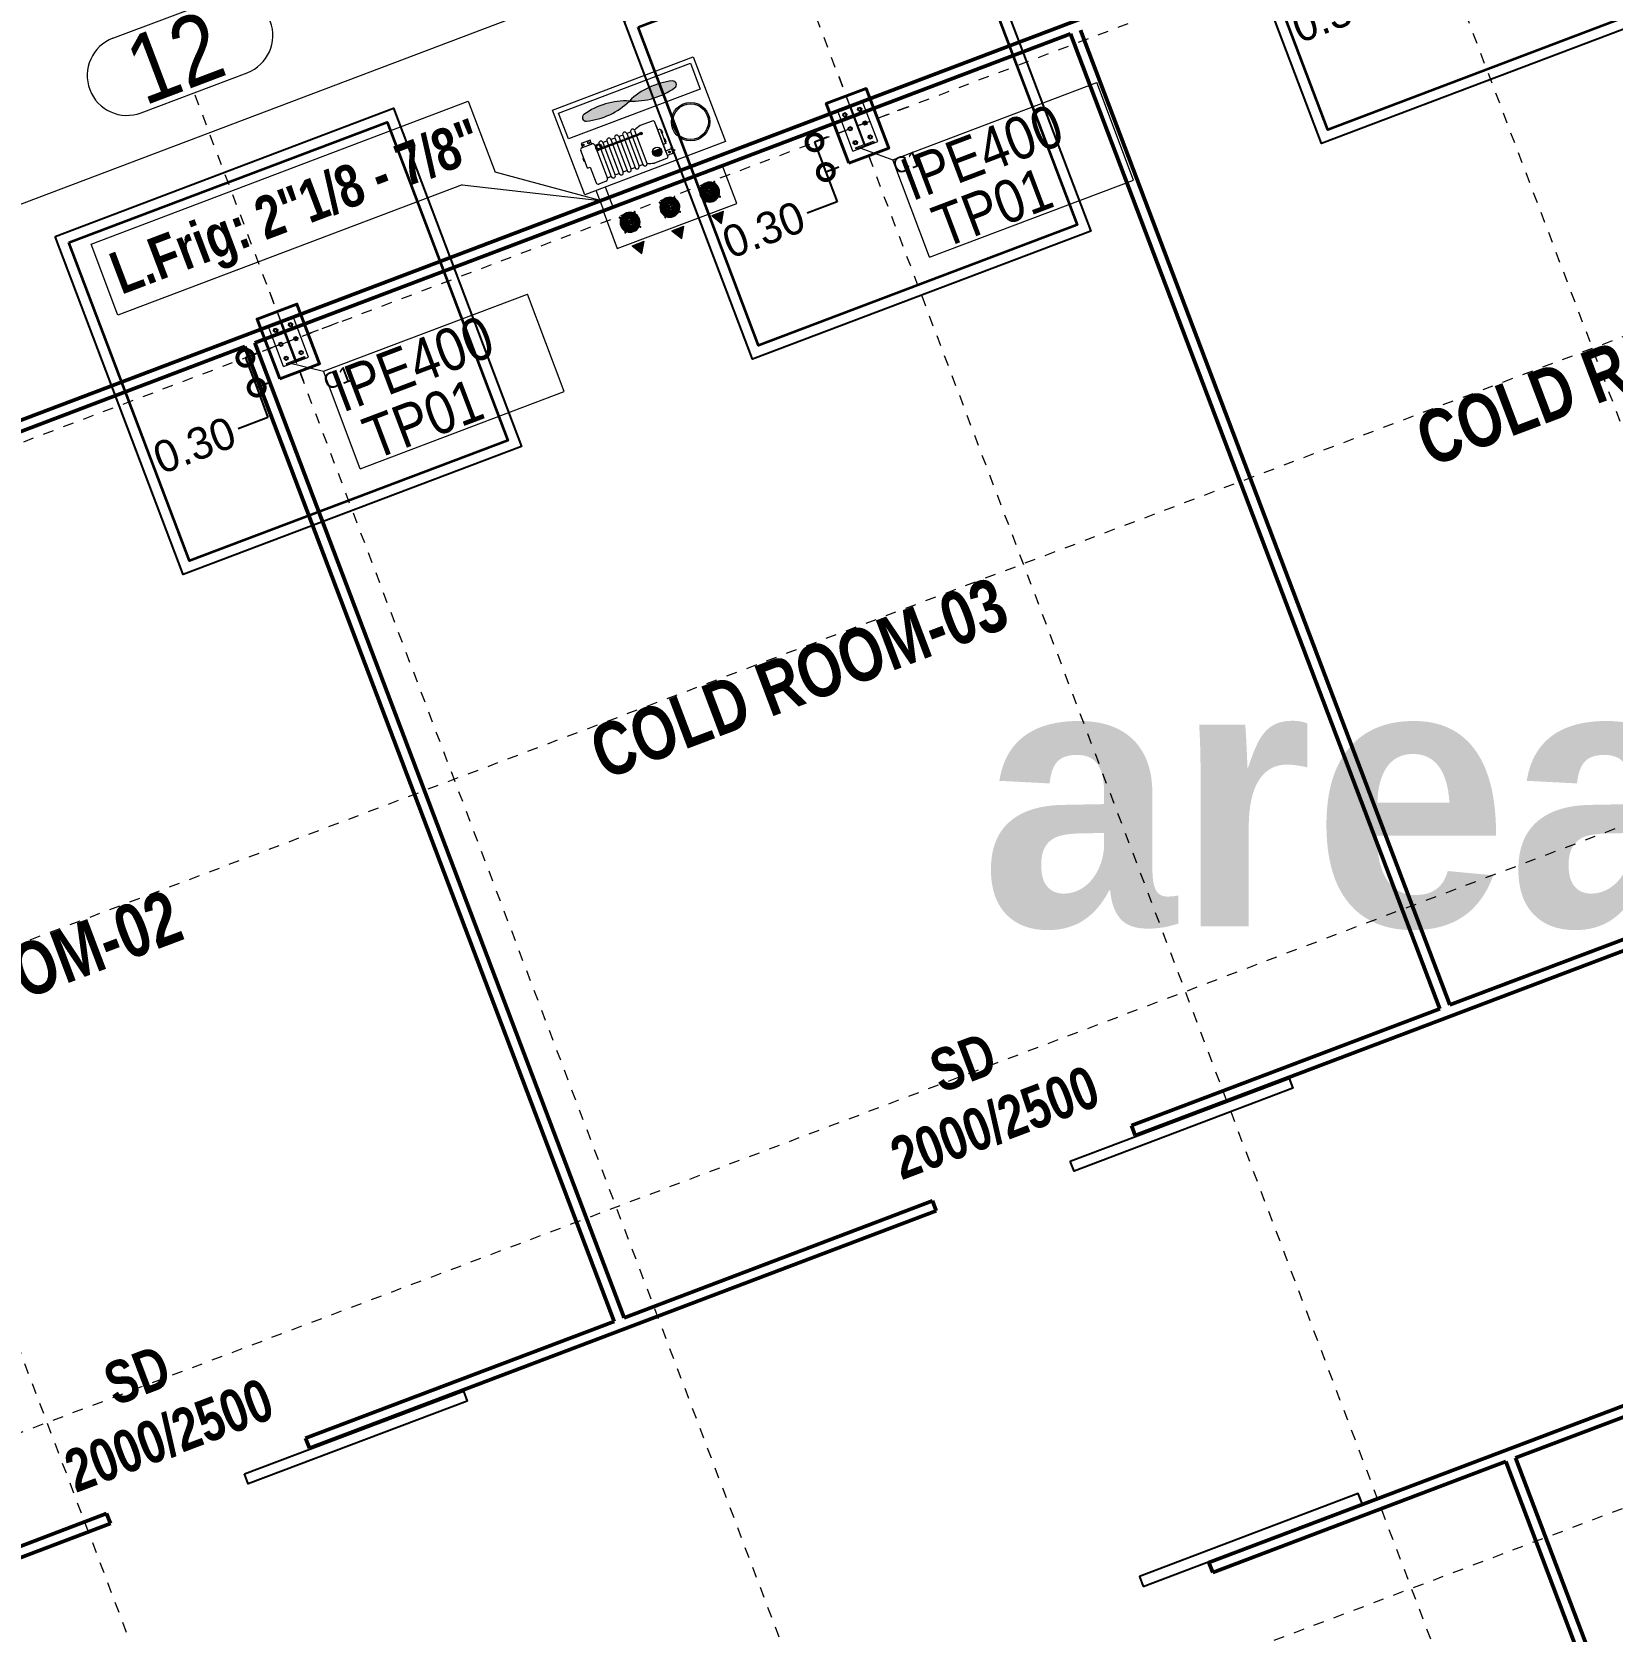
# Model space of a CAD drawing. Header units: metres. Extents: x 2164 to 2480, y 2851 to 3062.
# Drawn here: x 2228.89 to 2243.74, y 2991.97 to 3007 of the extents above; entities that cross this region are included whole.
import ezdxf

# ---------------------------------------------------------------- set-up
doc = ezdxf.new("R2010")
doc.units = ezdxf.units.M
doc.header["$MEASUREMENT"] = 0
for name, pattern in [('JIS_02_0.7', [1.35, 0.75, -0.6]), ('XKITLINE00', [0]), ('XKITLINE03', [6, 3, -1, 1, -1])]:
    doc.linetypes.add(name, pattern=pattern)
doc.layers.get('0').update_dxf_attribs({"linetype": 'CONTINUOUS'})
doc.layers.get('Defpoints').update_dxf_attribs({"linetype": 'CONTINUOUS'})
for name, color, linetype, lineweight in [('Column', 7, 'CONTINUOUS', 40), ('Contour', 7, 'CONTINUOUS', 9), ('foundation', 7, 'CONTINUOUS', 35), ('Froid', 6, 'CONTINUOUS', 9), ('P.A.C', 112, 'CONTINUOUS', 13), ('Part', 2, 'CONTINUOUS', 0), ('PartMark', 3, 'CONTINUOUS', 0), ('S-GRID', 1, 'CONTINUOUS', 0)]:
    doc.layers.add(name, color=color, linetype=linetype, lineweight=lineweight)
for name, color, linetype in [('dim_axis', 251, 'CONTINUOUS'), ('plain foundation', 8, 'CONTINUOUS'), ('Porte', 8, 'CONTINUOUS'), ('text', 7, 'CONTINUOUS'), ('Text01', 42, 'CONTINUOUS')]:
    doc.layers.add(name, color=color, linetype=linetype)
doc.styles.add('Andalus1', font='andlso.ttf', dxfattribs={"height": 3})
doc.styles.add('Arial', font='arial.ttf', dxfattribs={"height": 0.05})
doc.styles.add('Arial2', font='arial.ttf', dxfattribs={"height": 300})
doc.styles.get("Standard").update_dxf_attribs({"font": 'bold.shx', "bigfont": 'whgtxt.shx'})
doc.dimstyles.new('Annotative1', dxfattribs={"dimscale": 0, "dimtxt": 3, "dimasz": 3, "dimexe": 0, "dimexo": 1, "dimtad": 0, "dimtih": 1, "dimtoh": 1, "dimlfac": 0.001, "dimzin": 1, "dimdsep": 46, "dimtxsty": 'Andalus1', "dimblk": 'DOTSMALL', "dimcen": 2.5, "dimclrd": 256, "dimclre": 256, "dimclrt": 256, "dimadec": 4, "dimazin": 0, "dimtfac": 1, "dimtmove": 0, "dimatfit": 3, "dimldrblk": 'DOTSMALL', "dimfxl": 1, "dimlwd": -1, "dimlwe": -1, "dimarcsym": 0})
doc.dimstyles.get("Standard").update_dxf_attribs({"dimtxt": 0.18, "dimasz": 0.18, "dimexe": 0.18, "dimexo": 0.0625, "dimgap": 0.09, "dimtad": 0, "dimtih": 1, "dimtoh": 1, "dimdec": 4, "dimzin": 0, "dimdsep": 46, "dimtxsty": 'Standard', "dimblk": 'DOT', "dimcen": 0.09, "dimadec": 0, "dimazin": 0, "dimtfac": 1, "dimtdec": 4, "dimtofl": 0, "dimtmove": 0, "dimatfit": 3, "dimldrblk": 'DOT', "dimfxl": 1, "dimtolj": 1, "dimtzin": 0, "dimarcsym": 0})

# ---------------------------------------------------------------- blocks, each defined once
blk = doc.blocks.new('_DotSmall')
at = {"color": 0, "linetype": 'ByBlock', "const_width": 0.5}
blk.add_lwpolyline([(-0.0625, 0, 1), (0.0625, 0, 1)], format="xyb", close=True, dxfattribs=at)
blk = doc.blocks.new('*D27')
at = {"layer": 'Defpoints', "color": 0, "transparency": 16777216}
for p in [(456002, 63096), (455770, 62796), (456002, 62796)]:
    blk.add_point(p, dxfattribs=at)
at = {"layer": 'dim_axis', "transparency": 16777216}
for p, q in [((455902, 63096), (455770, 63096)), ((455770, 63096), (455770, 62796)), ((455902, 62796), (455770, 62796)), ((455770, 62796), (455770, 62496)), ((455770, 62496), (455470, 62496))]:
    blk.add_line(p, q, dxfattribs=at)
at = {"layer": 'dim_axis', "transparency": 16777216, "xscale": 300, "yscale": 300, "zscale": 300}
for p, rotation in [((455770, 63096), 90), ((455770, 62796), 270)]:
    blk.add_blockref('_DotSmall', p, dxfattribs=dict(at, rotation=rotation))
at = {"layer": 'dim_axis', "transparency": 16777216, "insert": (455032, 62496), "char_height": 300, "attachment_point": 5, "style": 'Andalus1'}
blk.add_mtext('0.30', dxfattribs=at)
blk = doc.blocks.new('*D29')
at = {"layer": 'Defpoints', "color": 0, "transparency": 16777216}
for p in [(450282, 63096), (450050, 62796), (450282, 62796)]:
    blk.add_point(p, dxfattribs=at)
at = {"layer": 'dim_axis', "transparency": 16777216}
for p, q in [((450182, 63096), (450050, 63096)), ((450050, 63096), (450050, 62796)), ((450182, 62796), (450050, 62796)), ((450050, 62796), (450050, 62496)), ((450050, 62496), (449750, 62496))]:
    blk.add_line(p, q, dxfattribs=at)
at = {"layer": 'dim_axis', "transparency": 16777216, "xscale": 300, "yscale": 300, "zscale": 300}
for p, rotation in [((450050, 63096), 90), ((450050, 62796), 270)]:
    blk.add_blockref('_DotSmall', p, dxfattribs=dict(at, rotation=rotation))
at = {"layer": 'dim_axis', "transparency": 16777216, "insert": (449312, 62496), "char_height": 300, "attachment_point": 5, "style": 'Andalus1'}
blk.add_mtext('0.30', dxfattribs=at)
blk = doc.blocks.new('*D31')
at = {"layer": 'Defpoints', "color": 0, "transparency": 16777216}
for p in [(444562, 63096), (444330, 62796), (444562, 62796)]:
    blk.add_point(p, dxfattribs=at)
at = {"layer": 'dim_axis', "transparency": 16777216}
for p, q in [((444462, 63096), (444330, 63096)), ((444330, 63096), (444330, 62796)), ((444462, 62796), (444330, 62796)), ((444330, 62796), (444330, 62496)), ((444330, 62496), (444030, 62496))]:
    blk.add_line(p, q, dxfattribs=at)
at = {"layer": 'dim_axis', "transparency": 16777216, "xscale": 300, "yscale": 300, "zscale": 300}
for p, rotation in [((444330, 63096), 90), ((444330, 62796), 270)]:
    blk.add_blockref('_DotSmall', p, dxfattribs=dict(at, rotation=rotation))
at = {"layer": 'dim_axis', "transparency": 16777216, "insert": (443592, 62496), "char_height": 300, "attachment_point": 5, "style": 'Andalus1'}
blk.add_mtext('0.30', dxfattribs=at)
blk = doc.blocks.new('_Dot')
at = {"color": 0, "linetype": 'ByBlock', "lineweight": -2}
blk.add_line((-0.5, 0), (-1, 0), dxfattribs=at)
at = {"color": 0, "linetype": 'ByBlock', "const_width": 0.5}
blk.add_lwpolyline([(-0.25, 0, 1), (0.25, 0, 1)], format="xyb", close=True, dxfattribs=at)
blk = doc.blocks.new('*D66')
at = {"color": 0, "lineweight": -2, "transparency": 16777216}
for start, end in [(84.4335, 99.4876), (32.1501, 45.6276)]:
    blk.add_arc((2219.808, 2971.61), 0.912, start, end, dxfattribs=at)
at = {"layer": 'Defpoints', "color": 0, "transparency": 16777216}
for p in [(2302.325, 3002.986, 10.08), (2219.346, 2972.825, 10.08), (2220.384, 2972.317), (2219.808, 2971.61, 10.08), (2214.573, 2969.62, 10.08)]:
    blk.add_point(p, dxfattribs=at)
at = {"color": 0, "lineweight": -2, "transparency": 16777216, "xscale": 0.18, "yscale": 0.18, "zscale": 0.18}
for p, rotation in [((2219.484, 2972.462), 195.1531752599875), ((2220.66, 2971.934), 296.4844251423242)]:
    blk.add_blockref('_Dot', p, dxfattribs=dict(at, rotation=rotation))
at = {"color": 0, "transparency": 16777216, "insert": (2220.181, 2972.442), "char_height": 0.18, "attachment_point": 5}
blk.add_mtext('\\A1;90°', dxfattribs=at)
blk = doc.blocks.new('*D67')
at = {"color": 0, "lineweight": -2, "transparency": 16777216}
for start, end in [(94.0673, 115.6069), (31.4342, 50.7065)]:
    blk.add_arc((2214.573, 2969.62), 0.973, start, end, dxfattribs=at)
at = {"layer": 'Defpoints', "color": 0, "transparency": 16777216}
for p in [(2302.325, 3002.986, 10.08), (2212.303, 2972.719, 10.08), (2215.118, 2970.426), (2214.573, 2969.62, 10.08), (2214.573, 2969.62, 10.08)]:
    blk.add_point(p, dxfattribs=at)
at = {"color": 0, "lineweight": -2, "transparency": 16777216, "xscale": 0.18, "yscale": 0.18, "zscale": 0.18}
for p, rotation in [((2213.998, 2970.405), 210.9145599013818), ((2215.483, 2969.965), 296.1265029166673)]:
    blk.add_blockref('_Dot', p, dxfattribs=dict(at, rotation=rotation))
at = {"color": 0, "transparency": 16777216, "insert": (2214.849, 2970.553), "char_height": 0.18, "attachment_point": 5}
blk.add_mtext('\\A1;105°', dxfattribs=at)
blk = doc.blocks.new('bng')
at = {"layer": 'Column', "lineweight": 40}
for points in [[(444562.17101, 62796.04029), (444962.17101, 62796.04029), (444962.17101, 63396.04029), (444562.17101, 63396.04029)], [(450282.17101, 62796.04029), (450682.17101, 62796.04029), (450682.17101, 63396.04029), (450282.17101, 63396.04029)]]:
    blk.add_lwpolyline(points, close=True, dxfattribs=at)
at = {"layer": 'foundation'}
for points in [[(443162.17101, 64696.04029), (446362.17101, 64696.04029), (446362.17101, 61496.04029), (443162.17101, 61496.04029)], [(448882.17101, 64696.04029), (452082.17101, 64696.04029), (452082.17101, 61496.04029), (448882.17101, 61496.04029)], [(454602.17101, 64696.04029), (457802.17101, 64696.04029), (457802.17101, 61496.04029), (454602.17101, 61496.04029)]]:
    blk.add_lwpolyline(points, close=True, dxfattribs=at)
at = {"layer": 'Part', "linetype": 'XKITLINE03', "lineweight": 0}
for p, q in [((444762.17101, 63596.04029), (444762.17101, 62596.04029)), ((450482.17101, 63596.04029), (450482.17101, 62596.04029)), ((445262.17101, 63096.04029), (444262.17101, 63096.04029)), ((450982.17101, 63096.04029), (449982.17101, 63096.04029)), ((444687.17101, 62956.04029), (444687.17101, 62956.04029)), ((450407.17101, 62956.04029), (450407.17101, 62956.04029))]:
    blk.add_line(p, q, dxfattribs=at)
at = {"layer": 'Part', "linetype": 'XKITLINE00', "lineweight": 0}
for p, q in [((444637.17101, 62891.04029), (444637.17101, 63301.04029)), ((444637.17101, 63301.04029), (444887.17101, 63301.04029)), ((444672.17101, 63282.54029), (444672.17101, 63296.04029)), ((444672.17101, 63296.04029), (444852.17101, 63296.04029)), ((444672.91487, 63282.54029), (444686.41487, 63296.04029)), ((444852.17101, 63296.04029), (444852.17101, 63282.54029)), ((444887.17101, 62891.04029), (444887.17101, 63301.04029)), ((450357.17101, 62891.04029), (450357.17101, 63301.04029)), ((450357.17101, 63301.04029), (450607.17101, 63301.04029)), ((450392.17101, 63282.54029), (450392.17101, 63296.04029)), ((450392.17101, 63296.04029), (450572.17101, 63296.04029)), ((450392.91487, 63282.54029), (450406.41487, 63296.04029)), ((450572.17101, 63296.04029), (450572.17101, 63282.54029)), ((450607.17101, 62891.04029), (450607.17101, 63301.04029)), ((444666.3864, 63236.04029), (444676.77871, 63254.04029)), ((444676.77871, 63218.04029), (444666.3864, 63236.04029)), ((444672.17101, 63282.54029), (444757.87101, 63282.54029)), ((444676.77871, 63254.04029), (444697.56332, 63254.04029)), ((444697.56332, 63218.04029), (444676.77871, 63218.04029)), ((444697.56332, 63254.04029), (444707.95562, 63236.04029)), ((444707.95562, 63236.04029), (444697.56332, 63218.04029)), ((444757.87101, 62909.54029), (444757.87101, 63282.54029)), ((444852.17101, 63282.54029), (444766.47101, 63282.54029)), ((444766.47101, 63282.54029), (444766.47101, 62909.54029)), ((444816.3864, 63236.04029), (444826.77871, 63254.04029)), ((444826.77871, 63218.04029), (444816.3864, 63236.04029)), ((444826.77871, 63254.04029), (444847.56332, 63254.04029)), ((444847.56332, 63218.04029), (444826.77871, 63218.04029)), ((444847.56332, 63254.04029), (444857.95562, 63236.04029)), ((444857.95562, 63236.04029), (444847.56332, 63218.04029)), ((450386.3864, 63236.04029), (450396.77871, 63254.04029)), ((450396.77871, 63218.04029), (450386.3864, 63236.04029)), ((450392.17101, 63282.54029), (450477.87101, 63282.54029)), ((450396.77871, 63254.04029), (450417.56332, 63254.04029)), ((450417.56332, 63218.04029), (450396.77871, 63218.04029)), ((450417.56332, 63254.04029), (450427.95562, 63236.04029)), ((450427.95562, 63236.04029), (450417.56332, 63218.04029)), ((450477.87101, 62909.54029), (450477.87101, 63282.54029)), ((450572.17101, 63282.54029), (450486.47101, 63282.54029)), ((450486.47101, 63282.54029), (450486.47101, 62909.54029)), ((450536.3864, 63236.04029), (450546.77871, 63254.04029)), ((450546.77871, 63218.04029), (450536.3864, 63236.04029)), ((450546.77871, 63254.04029), (450567.56332, 63254.04029)), ((450567.56332, 63218.04029), (450546.77871, 63218.04029)), ((450567.56332, 63254.04029), (450577.95562, 63236.04029)), ((450577.95562, 63236.04029), (450567.56332, 63218.04029)), ((444666.3864, 63096.04029), (444676.77871, 63114.04029)), ((444676.77871, 63078.04029), (444666.3864, 63096.04029)), ((444676.77871, 63114.04029), (444697.56332, 63114.04029)), ((444697.56332, 63078.04029), (444676.77871, 63078.04029)), ((444697.56332, 63114.04029), (444707.95562, 63096.04029)), ((444707.95562, 63096.04029), (444697.56332, 63078.04029)), ((444757.87101, 63084.61835), (444766.47101, 63093.21835)), ((444816.3864, 63096.04029), (444826.77871, 63114.04029)), ((444826.77871, 63078.04029), (444816.3864, 63096.04029)), ((444826.77871, 63114.04029), (444847.56332, 63114.04029)), ((444847.56332, 63078.04029), (444826.77871, 63078.04029)), ((444847.56332, 63114.04029), (444857.95562, 63096.04029)), ((444857.95562, 63096.04029), (444847.56332, 63078.04029)), ((450386.3864, 63096.04029), (450396.77871, 63114.04029)), ((450396.77871, 63078.04029), (450386.3864, 63096.04029)), ((450396.77871, 63114.04029), (450417.56332, 63114.04029)), ((450417.56332, 63078.04029), (450396.77871, 63078.04029)), ((450417.56332, 63114.04029), (450427.95562, 63096.04029)), ((450427.95562, 63096.04029), (450417.56332, 63078.04029)), ((450477.87101, 63084.61835), (450486.47101, 63093.21835)), ((450536.3864, 63096.04029), (450546.77871, 63114.04029)), ((450546.77871, 63078.04029), (450536.3864, 63096.04029)), ((450546.77871, 63114.04029), (450567.56332, 63114.04029)), ((450567.56332, 63078.04029), (450546.77871, 63078.04029)), ((450567.56332, 63114.04029), (450577.95562, 63096.04029)), ((450577.95562, 63096.04029), (450567.56332, 63078.04029)), ((444637.17101, 62891.04029), (444887.17101, 62891.04029)), ((444666.3864, 62956.04029), (444676.77871, 62974.04029)), ((444676.77871, 62938.04029), (444666.3864, 62956.04029)), ((444672.17101, 62896.04029), (444672.17101, 62909.54029)), ((444672.17101, 62909.54029), (444757.87101, 62909.54029)), ((444852.17101, 62896.04029), (444672.17101, 62896.04029)), ((444676.77871, 62974.04029), (444697.56332, 62974.04029)), ((444697.56332, 62938.04029), (444676.77871, 62938.04029)), ((444697.56332, 62974.04029), (444707.95562, 62956.04029)), ((444707.95562, 62956.04029), (444697.56332, 62938.04029)), ((444766.47101, 62909.54029), (444852.17101, 62909.54029)), ((444816.3864, 62956.04029), (444826.77871, 62974.04029)), ((444826.77871, 62938.04029), (444816.3864, 62956.04029)), ((444826.77871, 62974.04029), (444847.56332, 62974.04029)), ((444847.56332, 62938.04029), (444826.77871, 62938.04029)), ((444847.56332, 62974.04029), (444857.95562, 62956.04029)), ((444857.95562, 62956.04029), (444847.56332, 62938.04029)), ((444852.17101, 62909.54029), (444852.17101, 62896.04029)), ((450357.17101, 62891.04029), (450607.17101, 62891.04029)), ((450386.3864, 62956.04029), (450396.77871, 62974.04029)), ((450396.77871, 62938.04029), (450386.3864, 62956.04029)), ((450392.17101, 62896.04029), (450392.17101, 62909.54029)), ((450392.17101, 62909.54029), (450477.87101, 62909.54029)), ((450572.17101, 62896.04029), (450392.17101, 62896.04029)), ((450396.77871, 62974.04029), (450417.56332, 62974.04029)), ((450417.56332, 62938.04029), (450396.77871, 62938.04029)), ((450417.56332, 62974.04029), (450427.95562, 62956.04029)), ((450427.95562, 62956.04029), (450417.56332, 62938.04029)), ((450486.47101, 62909.54029), (450572.17101, 62909.54029)), ((450536.3864, 62956.04029), (450546.77871, 62974.04029)), ((450546.77871, 62938.04029), (450536.3864, 62956.04029)), ((450546.77871, 62974.04029), (450567.56332, 62974.04029)), ((450567.56332, 62938.04029), (450546.77871, 62938.04029)), ((450567.56332, 62974.04029), (450577.95562, 62956.04029)), ((450577.95562, 62956.04029), (450567.56332, 62938.04029)), ((450572.17101, 62909.54029), (450572.17101, 62896.04029)), ((450572.17101, 62896.04029), (450572.17101, 62896.04029)), ((450572.17101, 62896.04029), (450572.17101, 62896.04029))]:
    blk.add_line(p, q, dxfattribs=at)
for centre, start, end in [((444687.17101, 63236.04029), 0, 180), ((444687.17101, 63236.04029), 180, 0), ((444837.17101, 63236.04029), 0, 180), ((444837.17101, 63236.04029), 180, 0), ((450407.17101, 63236.04029), 0, 180), ((450407.17101, 63236.04029), 180, 0), ((450557.17101, 63236.04029), 0, 180), ((450557.17101, 63236.04029), 180, 0), ((444687.17101, 63096.04029), 0, 180), ((444687.17101, 63096.04029), 180, 0), ((444837.17101, 63096.04029), 0, 180), ((444837.17101, 63096.04029), 180, 0), ((450407.17101, 63096.04029), 0, 180), ((450407.17101, 63096.04029), 180, 0), ((450557.17101, 63096.04029), 0, 180), ((450557.17101, 63096.04029), 180, 0), ((444687.17101, 62956.04029), 0, 180), ((444687.17101, 62956.04029), 180, 0), ((444837.17101, 62956.04029), 0, 180), ((444837.17101, 62956.04029), 180, 0), ((450407.17101, 62956.04029), 0, 180), ((450407.17101, 62956.04029), 180, 0), ((450557.17101, 62956.04029), 0, 180), ((450557.17101, 62956.04029), 180, 0)]:
    blk.add_arc(centre, 12, start, end, dxfattribs=at)
at = {"layer": 'PartMark', "linetype": 'XKITLINE00', "lineweight": 0}
for p, q in [((444708.46501, 62896.53029), (444970.84838, 62717.61419)), ((450428.46501, 62896.53029), (450678.8482, 62681.55211)), ((444970.84838, 62717.61419), (447020.84838, 62717.61419)), ((444970.84838, 61737.61419), (444970.84838, 62717.61419)), ((447020.84838, 61737.61419), (447020.84838, 62717.61419)), ((450678.8482, 62681.55211), (452728.8482, 62681.55211)), ((450678.8482, 61701.55211), (450678.8482, 62681.55211)), ((452728.8482, 61701.55211), (452728.8482, 62681.55211)), ((444970.84838, 61737.61419), (447020.84838, 61737.61419)), ((450678.8482, 61701.55211), (452728.8482, 61701.55211))]:
    blk.add_line(p, q, dxfattribs=at)
at = {"layer": 'plain foundation'}
for points in [[(443062.17101, 64796.04029), (446462.17101, 64796.04029), (446462.17101, 61396.04029), (443062.17101, 61396.04029)], [(448782.17101, 64796.04029), (452182.17101, 64796.04029), (452182.17101, 61396.04029), (448782.17101, 61396.04029)], [(454502.17101, 64796.04029), (457902.17101, 64796.04029), (457902.17101, 61396.04029), (454502.17101, 61396.04029)]]:
    blk.add_lwpolyline(points, close=True, dxfattribs=at)
at = {"layer": 'S-GRID', "linetype": 'XKITLINE00', "lineweight": 0}
for p, q in [((444230.06652, 66346.04029), (445294.2755, 66346.04029)), ((444230.06652, 65596.04029), (445294.2755, 65596.04029))]:
    blk.add_line(p, q, dxfattribs=at)
at = {"layer": 'S-GRID', "linetype": 'XKITLINE03', "lineweight": 0}
for p, q in [((439042.17101, 41084.88534), (439042.17101, 65596.04029)), ((444762.17101, 41070.17934), (444762.17101, 65596.04029)), ((450482.17101, 41084.88534), (450482.17101, 65596.04029)), ((456202.17101, 41158.41537), (456202.17101, 65596.04029)), ((425102.17101, 63096.04029), (510182.17101, 63096.04029)), ((425102.17101, 58696.04029), (510182.17101, 58696.04029)), ((425102.17101, 54396.04029), (510182.17101, 54396.04029)), ((425102.17101, 48396.04029), (510182.17101, 48396.04029))]:
    blk.add_line(p, q, dxfattribs=at)
at = {"layer": 'S-GRID', "linetype": 'XKITLINE00', "lineweight": 0}
for centre, start, end in [((444230.06652, 65971.04029), 90, 270), ((445294.2755, 65971.04029), 270, 90)]:
    blk.add_arc(centre, 375, start, end, dxfattribs=at)
at = {"layer": 'PartMark', "style": 'Arial', "width": 0.85}
for s, p in [('IPE400', (445000.84838, 62287.61419)), ('IPE400', (450708.8482, 62251.55211)), ('TP01', (445120.84838, 61767.61419)), ('TP01', (450828.8482, 61731.55211))]:
    blk.add_text(s, height=400, dxfattribs=at).set_placement(p)
at = {"layer": 'S-GRID', "style": 'Arial', "width": 0.85}
blk.add_text('12', height=650, dxfattribs=at).set_placement((444280.06652, 65646.04029))
at = {"layer": 'text', "char_height": 150, "attachment_point": 1, "style": 'Arial2'}
for insert in [(444941.67073, 62687.30673), (450661.67073, 62687.30673)]:
    blk.add_mtext_dynamic_manual_height_columns('C1', width=1191.032635, gutter_width=1500, heights=[0], dxfattribs=dict(at, insert=insert))
at = {"layer": 'dim_axis'}
for base, p1, p2, picture, middle in [((444329.51468, 62796.04029), (444562.17101, 63096.04029), (444562.17101, 62796.04029), '*D31', (443591.96335, 62496.04029)), ((450049.51468, 62796.04029), (450282.17101, 63096.04029), (450282.17101, 62796.04029), '*D29', (449311.96335, 62496.04029)), ((455769.51468, 62796.04029), (456002.17101, 63096.04029), (456002.17101, 62796.04029), '*D27', (455031.96335, 62496.04029))]:
    dim = blk.add_linear_dim(base=base, p1=p1, p2=p2, angle=90, dimstyle='Annotative1', override={"dimscale": 0, "dimtix": 0, "dimtofl": 1, "dimtmove": 0, "dimatfit": 3}, dxfattribs=at)
    dim.commit()
    dim.dimension.update_dxf_attribs({"geometry": picture, "text_midpoint": middle})

msp = doc.modelspace()

# ---------------------------------------------------------------- hatches: boundary and pattern name
at = {"layer": 'Froid'}
h = msp.add_hatch(color=256, dxfattribs=at)
h.dxf.hatch_style = 1
h.set_gradient(color1=(255, 0, 255), color2=(173, 173, 173), tint=1, name='SPHERICAL')
h.paths.add_polyline_path([(2234.93244, 3006.4752, 0.76773981), (2234.90852, 3006.53836, 0.17019719), (2234.5051, 3006.34946, 0.17019719)])
h.paths.add_polyline_path([(2234.5051, 3006.34946, 0.17019719), (2234.07777, 3006.22372, 0.76773981), (2234.10169, 3006.16056, 0.17019719)])
h = msp.add_hatch(color=256, dxfattribs=at)
h.dxf.hatch_style = 1
h.paths.add_polyline_path([(2234.60531, 3006.04063, 1), (2234.62158, 3006.04679, 1)])
h = msp.add_hatch(color=256, dxfattribs=at)
h.dxf.hatch_style = 1
h.paths.add_polyline_path([(2234.19196, 3005.93223), (2234.19082, 3005.93524), (2234.18127, 3005.93162), (2234.1889, 3005.91146, -0.19078074)])
h.paths.add_polyline_path([(2234.19155, 3005.90448), (2234.19327, 3005.89991, 0.41421356), (2234.21894, 3005.88835), (2234.22675, 3005.89132, -0.3762466)])
h.paths.add_polyline_path([(2234.2368, 3005.8978, -0.10601569), (2234.22675, 3005.89132), (2234.23769, 3005.89546)])
h.paths.add_polyline_path([(2234.19921, 3005.91309), (2234.19872, 3005.91438, 0.0410336), (2234.19955, 3005.9115, 0.42735925), (2234.22389, 3005.90118, -0.39898096)])
h = msp.add_hatch(color=256, dxfattribs=at)
h.dxf.hatch_style = 1
h.paths.add_polyline_path([(2234.21863, 3005.94577), (2234.19539, 3005.93697, 0.05140586), (2234.19196, 3005.93223), (2234.19872, 3005.91438, -0.57923945), (2234.2226, 3005.93528)])
h = msp.add_hatch(color=256, dxfattribs=at)
h.dxf.hatch_style = 1
h.paths.add_polyline_path([(2234.79784, 3005.90235), (2234.72282, 3005.87394, 0.10392141), (2234.72561, 3005.85614, 1), (2234.80755, 3005.88718, 0.10392141)])
h = msp.add_hatch(color=256, dxfattribs=at)
h.dxf.hatch_style = 1
h.paths.add_polyline_path([(2234.92791, 3005.89254), (2234.92301, 3005.89266), (2234.92675, 3005.88278), (2234.93034, 3005.88611)])
h.paths.add_polyline_path([(2234.92384, 3005.89047), (2234.92079, 3005.88932), (2234.9229, 3005.88377), (2234.92594, 3005.88493)])
h.paths.add_polyline_path([(2234.92301, 3005.89266), (2234.91997, 3005.8915), (2234.92079, 3005.88932), (2234.92384, 3005.89047)])
h.paths.add_polyline_path([(2234.92594, 3005.88493), (2234.9229, 3005.88377), (2234.92371, 3005.88162), (2234.92675, 3005.88278)])
for points in [[(2235.27912, 3005.27235), (2235.39036, 3005.31449), (2235.37052, 3005.19894)], [(2234.90505, 3005.13068), (2235.01629, 3005.17281), (2234.99645, 3005.05726)], [(2234.53098, 3004.989), (2234.64222, 3005.03114), (2234.62238, 3004.91559)]]:
    msp.add_hatch(color=256, dxfattribs=at).paths.add_polyline_path(points)

# ---------------------------------------------------------------- linework, layer by layer
at = {"color": 251, "lineweight": 9, "true_color": 0x636466, "elevation": 8.43721}
msp.add_lwpolyline([(2212.24879, 2992.27597), (2210.69037, 2996.39074, -0.41421356), (2211.85235, 2998.96946), (2288.39782, 3027.96016)], format="xyb", dxfattribs=at)
at = {"color": 18, "lineweight": 30, "true_color": 0x000000}
msp.add_lwpolyline([(2215.33083, 2998.25519), (2290.14481, 3026.59011), (2298.64529, 3004.14591), (2223.8313, 2975.81099), (2215.33083, 2998.25519)], dxfattribs=at)
at = {"layer": 'Contour', "lineweight": 50}
for p, q in [((2255.16928, 3013.34353), (2215.33083, 2998.25519)), ((2242.21664, 2997.85162), (2238.74562, 3007.01633)), ((2238.6521, 3006.98091), (2230.98367, 3004.07658)), ((2242.12313, 2997.8162), (2238.6521, 3006.98091)), ((2230.89015, 3004.04117), (2223.22172, 3001.13684)), ((2234.36118, 2994.87645), (2230.89015, 3004.04117)), ((2234.45469, 2994.91187), (2230.98367, 3004.07658)), ((2245.11569, 2998.9496), (2242.21664, 2997.85162)), ((2245.15111, 2998.85608), (2239.2595, 2996.6247)), ((2242.12313, 2997.8162), (2239.22409, 2996.71822)), ((2239.2595, 2996.6247), (2239.22409, 2996.71822)), ((2237.38915, 2995.91633), (2231.49755, 2993.68496)), ((2237.35374, 2996.00985), (2234.45469, 2994.91187)), ((2237.38915, 2995.91633), (2237.35374, 2996.00985)), ((2234.36118, 2994.87645), (2231.46213, 2993.77847)), ((2239.95149, 2992.60951), (2245.55319, 2994.73109)), ((2242.83452, 2993.59449), (2245.58861, 2994.63757)), ((2231.49755, 2993.68496), (2231.46213, 2993.77847)), ((2239.98691, 2992.51599), (2242.741, 2993.55907)), ((2246.21203, 2984.39436), (2242.741, 2993.55907)), ((2246.30554, 2984.42978), (2242.83452, 2993.59449)), ((2229.59178, 2993.0701), (2226.69274, 2991.97212)), ((2229.6272, 2992.97658), (2229.59178, 2993.0701)), ((2229.6272, 2992.97658), (2223.7356, 2990.74521)), ((2239.98691, 2992.51599), (2239.95149, 2992.60951))]:
    msp.add_line(p, q, dxfattribs=at)
at = {"layer": 'Froid'}
for p, q in [((2234.60539, 3006.03471), (2234.21894, 3005.88835)), ((2234.44732, 3005.98577), (2234.24358, 3005.90861)), ((2234.25586, 3005.95987), (2234.37209, 3005.65297)), ((2234.29308, 3005.97397), (2234.40932, 3005.66707)), ((2234.33031, 3005.98807), (2234.44654, 3005.68117)), ((2234.36753, 3006.00217), (2234.48377, 3005.69527)), ((2234.40476, 3006.01626), (2234.52099, 3005.70936)), ((2234.44198, 3006.03036), (2234.55822, 3005.72346)), ((2234.60138, 3006.04412), (2234.4606, 3005.9908)), ((2234.47921, 3006.04446), (2234.59544, 3005.73756)), ((2234.51644, 3006.05856), (2234.63267, 3005.75166)), ((2234.55219, 3006.07654), (2234.55187, 3006.07625)), ((2234.55366, 3006.07266), (2234.6699, 3005.76576)), ((2234.80779, 3006.07136), (2234.80237, 3006.0693)), ((2234.80475, 3006.06301), (2234.81017, 3006.06506)), ((2234.80475, 3006.06301), (2234.8076, 3006.06409)), ((2234.81271, 3006.05836), (2234.80729, 3006.05631)), ((2234.8392, 3005.98843), (2234.83377, 3005.98638)), ((2234.83616, 3005.98008), (2234.84158, 3005.98214)), ((2234.84412, 3005.97544), (2234.83869, 3005.97338)), ((2234.10994, 3005.71847), (2234.04684, 3005.88507)), ((2234.05841, 3005.91073), (2234.15286, 3005.9465)), ((2234.17853, 3005.93494), (2234.29767, 3005.62035)), ((2234.21863, 3005.94577), (2234.33487, 3005.63887)), ((2234.72282, 3005.87394), (2234.79784, 3005.90235)), ((2234.91997, 3005.8915), (2234.92301, 3005.89266)), ((2234.92306, 3005.88335), (2234.92062, 3005.88978)), ((2234.92384, 3005.89047), (2234.92079, 3005.88932)), ((2234.92594, 3005.88493), (2234.9229, 3005.88377)), ((2234.92675, 3005.88278), (2234.92301, 3005.89266)), ((2234.92301, 3005.89266), (2234.92791, 3005.89254)), ((2234.92371, 3005.88162), (2234.92675, 3005.88278)), ((2234.93034, 3005.88611), (2234.92675, 3005.88278)), ((2234.92791, 3005.89254), (2234.93034, 3005.88611)), ((2234.07258, 3005.80075), (2234.078, 3005.8028)), ((2234.08054, 3005.7961), (2234.07511, 3005.79405)), ((2234.0775, 3005.78776), (2234.08292, 3005.78981)), ((2234.10994, 3005.71847), (2234.13691, 3005.72868)), ((2234.13691, 3005.72868), (2234.19296, 3005.58069)), ((2234.25678, 3005.31624), (2235.37899, 3005.74126)), ((2234.67136, 3005.76188), (2234.67093, 3005.76189)), ((2235.51316, 3005.387), (2235.37899, 3005.74126)), ((2234.28611, 3005.59469), (2234.21862, 3005.56913)), ((2234.35077, 3005.35184), (2234.27911, 3005.54106)), ((2234.39095, 3004.96198), (2235.51316, 3005.387)), ((2234.25678, 3005.31624), (2234.39095, 3004.96198)), ((2235.27912, 3005.27235), (2235.39036, 3005.31449)), ((2235.27912, 3005.27235), (2235.37052, 3005.19894)), ((2235.37052, 3005.19894), (2235.39036, 3005.31449)), ((2234.90505, 3005.13068), (2235.01629, 3005.17281)), ((2234.90505, 3005.13068), (2234.99645, 3005.05726)), ((2234.99645, 3005.05726), (2235.01629, 3005.17281)), ((2234.53098, 3004.989), (2234.64222, 3005.03114)), ((2234.53098, 3004.989), (2234.62238, 3004.91559)), ((2234.62238, 3004.91559), (2234.64222, 3005.03114))]:
    msp.add_line(p, q, dxfattribs=at)
at = {"layer": 'Froid', "color": 8}
for p, q in [((2234.22948, 3005.41408), (2233.24372, 3005.67955)), ((2232.93383, 3005.56218), (2234.22989, 3005.41299))]:
    msp.add_line(p, q, dxfattribs=at)
at = {"layer": 'Froid', "linetype": 'JIS_02_0.7'}
msp.add_line((2234.26531, 3005.31947), (2234.19365, 3005.50869), dxfattribs=at)
at = {"layer": 'Froid', "ltscale": 0.1}
msp.add_lwpolyline([(2233.78275, 3006.26502), (2235.10556, 3006.76602), (2235.40762, 3005.96847), (2234.08481, 3005.46747)], close=True, dxfattribs=at)
at = {"layer": 'Froid'}
for points in [[(2233.83944, 3006.23661), (2235.07852, 3006.7059), (2235.17077, 3006.46231), (2233.93169, 3005.99303)], [(2234.06548, 3005.91341), (2234.14836, 3005.9448), (2234.13482, 3005.98054), (2234.05194, 3005.94916)], [(2234.77149, 3006.07824), (2234.79553, 3006.08735), (2234.8474, 3005.9504), (2234.82335, 3005.94129)], [(2234.84609, 3005.88127), (2234.90007, 3005.90172), (2234.91632, 3005.8588), (2234.86234, 3005.83835)], [(2234.89594, 3005.91261), (2234.90276, 3005.9152), (2234.92649, 3005.85253), (2234.91967, 3005.84994)]]:
    msp.add_lwpolyline(points, close=True, dxfattribs=at)
at = {"layer": 'Froid', "color": 8}
msp.add_lwpolyline([(2232.93383, 3005.56218), (2229.69802, 3004.33666), (2229.44482, 3005.0052), (2232.99052, 3006.34809), (2233.24372, 3005.67955)], dxfattribs=at)
at = {"layer": 'Froid'}
for points in [[(2234.85154, 3005.86686), (2234.74454, 3006.14939, 0.41421356), (2234.71888, 3006.16095), (2234.60695, 3006.11856)], [(2234.75671, 3006.11725), (2234.86371, 3005.83473, -0.41421356), (2234.85215, 3005.80907), (2234.74022, 3005.76668)]]:
    msp.add_lwpolyline(points, format="xyb", dxfattribs=at)
for points in [[(2234.25586, 3005.95987), (2234.29308, 3005.97397)], [(2234.33031, 3005.98807), (2234.36753, 3006.00217)], [(2234.40476, 3006.01626), (2234.44198, 3006.03036)], [(2234.47921, 3006.04446), (2234.51644, 3006.05856)], [(2234.17997, 3005.93113), (2234.21863, 3005.94577)], [(2234.92371, 3005.88162), (2234.91997, 3005.8915)], [(2234.40932, 3005.66707), (2234.37209, 3005.65297)], [(2234.48377, 3005.69527), (2234.44654, 3005.68117)], [(2234.55822, 3005.72346), (2234.52099, 3005.70936)], [(2234.63267, 3005.75166), (2234.59544, 3005.73756)], [(2234.33487, 3005.63887), (2234.29621, 3005.62423)]]:
    msp.add_lwpolyline(points, dxfattribs=at)
for points in [[(2234.80574, 3006.07677), (2234.81515, 3006.05192, -0.41421356), (2234.81295, 3006.04704), (2234.81107, 3006.04633), (2234.79898, 3006.07825), (2234.80086, 3006.07897, -0.41421356)], [(2234.83715, 3005.99384), (2234.84656, 3005.969, -0.41421356), (2234.84436, 3005.96412), (2234.84247, 3005.96341), (2234.83038, 3005.99533), (2234.83227, 3005.99604, -0.41421356)], [(2234.07955, 3005.78235), (2234.07014, 3005.80719, -0.41421356), (2234.07234, 3005.81207), (2234.07422, 3005.81278), (2234.08631, 3005.78086), (2234.08443, 3005.78015, -0.41421356)]]:
    msp.add_lwpolyline(points, format="xyb", close=True, dxfattribs=at)
for centre, radius in [((2235.07999, 3006.1551), 0.1807), ((2235.07999, 3006.1551), 0.16725), ((2234.12076, 3005.95697), 0.00852), ((2234.61345, 3006.04371), 0.01208), ((2234.61345, 3006.04371), 0.0087), ((2234.07129, 3005.93729), 0.00794), ((2234.21666, 3005.91798), 0.02851), ((2234.21666, 3005.91798), 0.01829), ((2234.76658, 3005.87166), 0.04381), ((2234.88227, 3005.87044), 0.00872), ((2234.88227, 3005.87044), 0.00701), ((2234.88227, 3005.87044), 0.00439), ((2234.88227, 3005.87044), 0.00261)]:
    msp.add_circle(centre, radius, dxfattribs=at)
for centre, radius, start, end in [((2234.97625, 3005.8685), 0.67327, 95.773363, 134.409466), ((2234.53943, 3007.02186), 0.67327, 267.077722, 305.713825), ((2234.91204, 3006.50358), 0.03496, 305.713825, 95.773363), ((2234.47078, 3005.67706), 0.67327, 87.077722, 125.713825), ((2234.03396, 3006.83042), 0.67327, 275.773363, 314.409466), ((2234.09817, 3006.19534), 0.03496, 125.713825, 275.773363), ((2234.83054, 3005.77053), 0.41366, 122.718249, 132.28924), ((2234.23724, 3005.95282), 0.0199, 20.743594, 200.743594), ((2234.31169, 3005.98102), 0.0199, 20.743594, 200.743594), ((2234.38615, 3006.00922), 0.0199, 20.743594, 200.743594), ((2234.4606, 3006.03741), 0.0199, 20.743594, 200.743594), ((2234.44661, 3005.98763), 0.00199, 290.743594, 20.743594), ((2234.45989, 3005.99266), 0.00199, 200.743594, 290.743594), ((2234.53505, 3006.06561), 0.0199, 20.743594, 200.743594), ((2234.06545, 3005.89212), 0.0199, 110.743594, 200.743594), ((2234.15991, 3005.92789), 0.0199, 20.743594, 110.743594), ((2234.21189, 3005.90696), 0.0199, 200.743594, 290.743594), ((2234.21782, 3005.92014), 0.0199, 200.743594, 290.743594), ((2234.35348, 3005.64592), 0.0199, 200.743594, 20.743594), ((2234.42793, 3005.67412), 0.0199, 200.743594, 20.743594), ((2234.50238, 3005.70231), 0.0199, 200.743594, 20.743594), ((2234.57683, 3005.73051), 0.0199, 200.743594, 20.743594), ((2234.65128, 3005.75871), 0.0199, 200.743594, 20.743594), ((2234.67716, 3006.1755), 0.41366, 269.197948, 278.768939), ((2234.21157, 3005.58774), 0.0199, 200.743594, 290.743594), ((2234.27906, 3005.6133), 0.0199, 290.743594, 20.743594)]:
    msp.add_arc(centre, radius, start, end, dxfattribs=at)
at = {"layer": 'P.A.C'}
for p, q in [((2235.24002, 3005.49708), (2235.16043, 3005.53294)), ((2235.2436, 3005.50503), (2235.16401, 3005.54089)), ((2235.24711, 3005.49867), (2235.25249, 3005.51059)), ((2235.26441, 3005.50522), (2235.25249, 3005.51059)), ((2235.26559, 3005.47599), (2235.25249, 3005.51059)), ((2235.26283, 3005.51232), (2235.29869, 3005.5919)), ((2235.26441, 3005.50522), (2235.27634, 3005.49985)), ((2235.27078, 3005.50873), (2235.30664, 3005.58832)), ((2234.86595, 3005.35541), (2234.78636, 3005.39127)), ((2234.86953, 3005.36336), (2234.78994, 3005.39922)), ((2234.87304, 3005.35699), (2234.86767, 3005.34507)), ((2234.87304, 3005.35699), (2234.87842, 3005.36892)), ((2234.89034, 3005.36354), (2234.87842, 3005.36892)), ((2234.89152, 3005.33432), (2234.87842, 3005.36892)), ((2234.88876, 3005.37064), (2234.92462, 3005.45023)), ((2234.89034, 3005.36354), (2234.90227, 3005.35817)), ((2234.89671, 3005.36706), (2234.93257, 3005.44664)), ((2234.8969, 3005.34624), (2234.90227, 3005.35817)), ((2235.2473, 3005.47785), (2235.21144, 3005.39827)), ((2235.25525, 3005.47427), (2235.21939, 3005.39468)), ((2235.24711, 3005.49867), (2235.24174, 3005.48674)), ((2235.25366, 3005.48137), (2235.24174, 3005.48674)), ((2235.25366, 3005.48137), (2235.26559, 3005.47599)), ((2235.27097, 3005.48792), (2235.26559, 3005.47599)), ((2235.27097, 3005.48792), (2235.27634, 3005.49985)), ((2235.27448, 3005.48155), (2235.35406, 3005.44569)), ((2235.27806, 3005.4895), (2235.35765, 3005.45364)), ((2234.49188, 3005.21373), (2234.41229, 3005.24959)), ((2234.49546, 3005.22168), (2234.41587, 3005.25754)), ((2234.49897, 3005.21532), (2234.4936, 3005.20339)), ((2234.50552, 3005.19802), (2234.4936, 3005.20339)), ((2234.49897, 3005.21532), (2234.50435, 3005.22724)), ((2234.51627, 3005.22187), (2234.50435, 3005.22724)), ((2234.51745, 3005.19264), (2234.50435, 3005.22724)), ((2234.51469, 3005.22897), (2234.55055, 3005.30855)), ((2234.51627, 3005.22187), (2234.5282, 3005.2165)), ((2234.52283, 3005.20457), (2234.51745, 3005.19264)), ((2234.52264, 3005.22538), (2234.5585, 3005.30497)), ((2234.52283, 3005.20457), (2234.5282, 3005.2165)), ((2234.52992, 3005.20615), (2234.60951, 3005.17029)), ((2234.87323, 3005.33618), (2234.83737, 3005.25659)), ((2234.88118, 3005.33259), (2234.84532, 3005.25301)), ((2234.87959, 3005.33969), (2234.86767, 3005.34507)), ((2234.87959, 3005.33969), (2234.89152, 3005.33432)), ((2234.8969, 3005.34624), (2234.89152, 3005.33432)), ((2234.90041, 3005.33988), (2234.97999, 3005.30402)), ((2234.90399, 3005.34783), (2234.98358, 3005.31197)), ((2234.49916, 3005.1945), (2234.4633, 3005.11492)), ((2234.50711, 3005.19092), (2234.47125, 3005.11133)), ((2234.50552, 3005.19802), (2234.51745, 3005.19264)), ((2234.52634, 3005.1982), (2234.60592, 3005.16234))]:
    msp.add_line(p, q, dxfattribs=at)
for centre, radius in [((2235.16222, 3005.53692), 0.00189), ((2235.25904, 3005.49329), 0.0194), ((2235.30266, 3005.59011), 0.00189), ((2234.78815, 3005.39524), 0.00189), ((2234.88497, 3005.35162), 0.0194), ((2234.92859, 3005.44844), 0.00189), ((2235.21541, 3005.39648), 0.00189), ((2235.35586, 3005.44967), 0.00189), ((2234.41408, 3005.25357), 0.00189), ((2234.5109, 3005.20994), 0.0194), ((2234.55453, 3005.30676), 0.00189), ((2234.84134, 3005.2548), 0.00189), ((2234.98179, 3005.30799), 0.00189), ((2234.46727, 3005.11313), 0.00189), ((2234.60772, 3005.16632), 0.00189)]:
    msp.add_circle(centre, radius, dxfattribs=at)
for centre, start, end in [((2235.16222, 3005.53692), 65.743594, 245.743594), ((2235.30266, 3005.59011), 335.743594, 155.743594), ((2234.78815, 3005.39524), 65.743594, 245.743594), ((2234.92859, 3005.44844), 335.743594, 155.743594), ((2235.21541, 3005.39648), 155.743594, 335.743594), ((2235.35586, 3005.44967), 245.743594, 65.743594), ((2234.41408, 3005.25357), 65.743594, 245.743594), ((2234.55453, 3005.30676), 335.743594, 155.743594), ((2234.84134, 3005.2548), 155.743594, 335.743594), ((2234.98179, 3005.30799), 245.743594, 65.743594), ((2234.46727, 3005.11313), 155.743594, 335.743594), ((2234.60772, 3005.16632), 245.743594, 65.743594)]:
    msp.add_arc(centre, 0.00436, start, end, dxfattribs=at)
at = {"layer": 'P.A.C', "color": 6}
for centre, radius, start, end in [((2235.25904, 3005.49329), 0.09393, 158.404462, 243.082726), ((2235.25904, 3005.49329), 0.08772, 158.593018, 242.89417), ((2235.25904, 3005.49329), 0.09393, 68.404462, 153.082726), ((2235.25904, 3005.49329), 0.08151, 158.810348, 242.67684), ((2235.25904, 3005.49329), 0.08772, 68.593018, 152.89417), ((2235.25904, 3005.49329), 0.07529, 159.063588, 242.4236), ((2235.25904, 3005.49329), 0.08151, 68.810348, 152.67684), ((2235.25904, 3005.49329), 0.06908, 159.362446, 242.124742), ((2235.25904, 3005.49329), 0.07529, 69.063588, 152.4236), ((2235.25904, 3005.49329), 0.06287, 159.720479, 241.766709), ((2235.25904, 3005.49329), 0.06908, 69.362446, 152.124742), ((2235.25904, 3005.49329), 0.05666, 160.157214, 241.329974), ((2235.25904, 3005.49329), 0.06287, 69.720479, 151.766709), ((2235.25904, 3005.49329), 0.05045, 160.70184, 240.785348), ((2235.25904, 3005.49329), 0.05666, 70.157214, 151.329974), ((2235.25904, 3005.49329), 0.04424, 161.400047, 240.087141), ((2235.25904, 3005.49329), 0.05045, 70.70184, 150.785348), ((2235.25904, 3005.49329), 0.04424, 71.400047, 150.087141), ((2235.25904, 3005.49329), 0.03803, 162.32763, 239.159558), ((2235.25904, 3005.49329), 0.03803, 72.32763, 149.159558), ((2235.25904, 3005.49329), 0.03182, 73.620272, 147.866916), ((2235.25904, 3005.49329), 0.03182, 343.620272, 57.866916), ((2235.25904, 3005.49329), 0.03803, 342.32763, 59.159558), ((2235.25904, 3005.49329), 0.04424, 341.400047, 60.087141), ((2235.25904, 3005.49329), 0.05045, 340.70184, 60.785348), ((2235.25904, 3005.49329), 0.05666, 340.157214, 61.329974), ((2235.25904, 3005.49329), 0.06287, 339.720479, 61.766709), ((2235.25904, 3005.49329), 0.06908, 339.362446, 62.124742), ((2235.25904, 3005.49329), 0.07529, 339.063588, 62.4236), ((2235.25904, 3005.49329), 0.08151, 338.810348, 62.67684), ((2235.25904, 3005.49329), 0.08772, 338.593018, 62.89417), ((2235.25904, 3005.49329), 0.09393, 338.404462, 63.082726), ((2234.88497, 3005.35162), 0.09393, 158.404462, 243.082726), ((2234.88497, 3005.35162), 0.08772, 158.593018, 242.89417), ((2234.88497, 3005.35162), 0.09393, 68.404462, 153.082726), ((2234.88497, 3005.35162), 0.08151, 158.810348, 242.67684), ((2234.88497, 3005.35162), 0.08772, 68.593018, 152.89417), ((2234.88497, 3005.35162), 0.07529, 159.063588, 242.4236), ((2234.88497, 3005.35162), 0.08151, 68.810348, 152.67684), ((2234.88497, 3005.35162), 0.06908, 159.362446, 242.124742), ((2234.88497, 3005.35162), 0.07529, 69.063588, 152.4236), ((2234.88497, 3005.35162), 0.06287, 159.720479, 241.766709), ((2234.88497, 3005.35162), 0.06908, 69.362446, 152.124742), ((2234.88497, 3005.35162), 0.05666, 160.157214, 241.329974), ((2234.88497, 3005.35162), 0.06287, 69.720479, 151.766709), ((2234.88497, 3005.35162), 0.05045, 160.70184, 240.785348), ((2234.88497, 3005.35162), 0.05666, 70.157214, 151.329974), ((2234.88497, 3005.35162), 0.04424, 161.400047, 240.087141), ((2234.88497, 3005.35162), 0.05045, 70.70184, 150.785348), ((2234.88497, 3005.35162), 0.04424, 71.400047, 150.087141), ((2234.88497, 3005.35162), 0.03803, 162.32763, 239.159558), ((2234.88497, 3005.35162), 0.03803, 72.32763, 149.159558), ((2234.88497, 3005.35162), 0.03182, 163.620272, 237.866916), ((2234.88497, 3005.35162), 0.03182, 73.620272, 147.866916), ((2234.88497, 3005.35162), 0.03182, 343.620272, 57.866916), ((2234.88497, 3005.35162), 0.03803, 342.32763, 59.159558), ((2234.88497, 3005.35162), 0.04424, 341.400047, 60.087141), ((2234.88497, 3005.35162), 0.05045, 340.70184, 60.785348), ((2234.88497, 3005.35162), 0.05666, 340.157214, 61.329974), ((2234.88497, 3005.35162), 0.06287, 339.720479, 61.766709), ((2234.88497, 3005.35162), 0.06908, 339.362446, 62.124742), ((2234.88497, 3005.35162), 0.07529, 339.063588, 62.4236), ((2234.88497, 3005.35162), 0.08151, 338.810348, 62.67684), ((2234.88497, 3005.35162), 0.08772, 338.593018, 62.89417), ((2234.88497, 3005.35162), 0.09393, 338.404462, 63.082726), ((2235.25904, 3005.49329), 0.09393, 248.404462, 333.082726), ((2235.25904, 3005.49329), 0.08772, 248.593018, 332.89417), ((2235.25904, 3005.49329), 0.03182, 163.620272, 237.866916), ((2235.25904, 3005.49329), 0.08151, 248.810348, 332.67684), ((2235.25904, 3005.49329), 0.07529, 249.063588, 332.4236), ((2235.25904, 3005.49329), 0.06908, 249.362446, 332.124742), ((2235.25904, 3005.49329), 0.06287, 249.720479, 331.766709), ((2235.25904, 3005.49329), 0.05666, 250.157214, 331.329974), ((2235.25904, 3005.49329), 0.05045, 250.70184, 330.785348), ((2235.25904, 3005.49329), 0.04424, 251.400047, 330.087141), ((2235.25904, 3005.49329), 0.03803, 252.32763, 329.159558), ((2235.25904, 3005.49329), 0.03182, 253.620272, 327.866916), ((2234.5109, 3005.20994), 0.09393, 158.404462, 243.082726), ((2234.5109, 3005.20994), 0.08772, 158.593018, 242.89417), ((2234.5109, 3005.20994), 0.09393, 68.404462, 153.082726), ((2234.5109, 3005.20994), 0.08151, 158.810348, 242.67684), ((2234.5109, 3005.20994), 0.08772, 68.593018, 152.89417), ((2234.5109, 3005.20994), 0.07529, 159.063588, 242.4236), ((2234.5109, 3005.20994), 0.08151, 68.810348, 152.67684), ((2234.5109, 3005.20994), 0.06908, 159.362446, 242.124742), ((2234.5109, 3005.20994), 0.07529, 69.063588, 152.4236), ((2234.5109, 3005.20994), 0.06287, 159.720479, 241.766709), ((2234.5109, 3005.20994), 0.06908, 69.362446, 152.124742), ((2234.5109, 3005.20994), 0.05666, 160.157214, 241.329974), ((2234.5109, 3005.20994), 0.06287, 69.720479, 151.766709), ((2234.5109, 3005.20994), 0.05045, 160.70184, 240.785348), ((2234.5109, 3005.20994), 0.05666, 70.157214, 151.329974), ((2234.5109, 3005.20994), 0.04424, 161.400047, 240.087141), ((2234.5109, 3005.20994), 0.05045, 70.70184, 150.785348), ((2234.5109, 3005.20994), 0.04424, 71.400047, 150.087141), ((2234.5109, 3005.20994), 0.03803, 162.32763, 239.159558), ((2234.5109, 3005.20994), 0.03803, 72.32763, 149.159558), ((2234.5109, 3005.20994), 0.03182, 163.620272, 237.866916), ((2234.5109, 3005.20994), 0.03182, 73.620272, 147.866916), ((2234.5109, 3005.20994), 0.03182, 343.620272, 57.866916), ((2234.5109, 3005.20994), 0.03803, 342.32763, 59.159558), ((2234.5109, 3005.20994), 0.04424, 341.400047, 60.087141), ((2234.5109, 3005.20994), 0.05045, 340.70184, 60.785348), ((2234.5109, 3005.20994), 0.05666, 340.157214, 61.329974), ((2234.5109, 3005.20994), 0.06287, 339.720479, 61.766709), ((2234.5109, 3005.20994), 0.06908, 339.362446, 62.124742), ((2234.5109, 3005.20994), 0.07529, 339.063588, 62.4236), ((2234.5109, 3005.20994), 0.08151, 338.810348, 62.67684), ((2234.5109, 3005.20994), 0.08772, 338.593018, 62.89417), ((2234.5109, 3005.20994), 0.09393, 338.404462, 63.082726), ((2234.88497, 3005.35162), 0.09393, 248.404462, 333.082726), ((2234.88497, 3005.35162), 0.08772, 248.593018, 332.89417), ((2234.88497, 3005.35162), 0.08151, 248.810348, 332.67684), ((2234.88497, 3005.35162), 0.07529, 249.063588, 332.4236), ((2234.88497, 3005.35162), 0.06908, 249.362446, 332.124742), ((2234.88497, 3005.35162), 0.06287, 249.720479, 331.766709), ((2234.88497, 3005.35162), 0.05666, 250.157214, 331.329974), ((2234.88497, 3005.35162), 0.05045, 250.70184, 330.785348), ((2234.88497, 3005.35162), 0.04424, 251.400047, 330.087141), ((2234.88497, 3005.35162), 0.03803, 252.32763, 329.159558), ((2234.88497, 3005.35162), 0.03182, 253.620272, 327.866916), ((2234.5109, 3005.20994), 0.09393, 248.404462, 333.082726), ((2234.5109, 3005.20994), 0.08772, 248.593018, 332.89417), ((2234.5109, 3005.20994), 0.08151, 248.810348, 332.67684), ((2234.5109, 3005.20994), 0.07529, 249.063588, 332.4236), ((2234.5109, 3005.20994), 0.06908, 249.362446, 332.124742), ((2234.5109, 3005.20994), 0.06287, 249.720479, 331.766709), ((2234.5109, 3005.20994), 0.05666, 250.157214, 331.329974), ((2234.5109, 3005.20994), 0.05045, 250.70184, 330.785348), ((2234.5109, 3005.20994), 0.04424, 251.400047, 330.087141), ((2234.5109, 3005.20994), 0.03803, 252.32763, 329.159558), ((2234.5109, 3005.20994), 0.03182, 253.620272, 327.866916)]:
    msp.add_arc(centre, radius, start, end, dxfattribs=at)
at = {"layer": 'Porte'}
for points in [[(2238.64886, 2996.38274), (2240.70625, 2997.16195), (2240.74167, 2997.06843), (2238.68428, 2996.28922)], [(2230.88691, 2993.44299), (2232.9443, 2994.2222), (2232.97972, 2994.12868), (2230.92233, 2993.34947)], [(2239.33377, 2992.38625), (2241.39115, 2993.16546), (2241.35573, 2993.25898), (2239.29835, 2992.47977)]]:
    msp.add_lwpolyline(points, close=True, dxfattribs=at)

# ---------------------------------------------------------------- block references
at = {"xscale": 0.001, "yscale": 0.001, "zscale": 0.001, "rotation": 20.74359401212605}
msp.add_blockref('bng', (1837.71702, 2787.55475), dxfattribs=at)

# ---------------------------------------------------------------- texts
at = {"color": 40, "lineweight": 53, "true_color": 0xf8d731, "insert": (2236.88898, 3001.05943, 8.43721), "char_height": 2.4688014, "width": 32.6190388, "attachment_point": 1}
msp.add_mtext(' area   3027m2', dxfattribs=at)
at = {"layer": 'Froid', "width": 0.8}
msp.add_text('L.Frig: 2"1/8 - 7/8"', height=0.4, rotation=20.743594, dxfattribs=at).set_placement((2229.72905, 3004.52676))
at = {"layer": 'Text01', "width": 0.8}
for s, height, p in [('COLD ROOM-04', 0.5, (2242.03106, 3002.90538)), ('COLD ROOM-03', 0.5, (2234.26911, 2999.96563)), ('COLD ROOM-02', 0.5, (2226.50716, 2997.02588)), ('SD', 0.4, (2237.43279, 2997.02024)), ('2000/2500', 0.4, (2237.06418, 2996.20344)), ('SD', 0.4, (2229.67084, 2994.0805)), ('2000/2500', 0.4, (2229.30223, 2993.26369))]:
    msp.add_text(s, height=height, rotation=20.743594, dxfattribs=at).set_placement(p)

# ---------------------------------------------------------------- dimensions: what is measured, and where the dimension line sits
at = {"color": 18, "true_color": 0x000000}
for base, line1, line2, picture, middle in [((2215.11804, 2970.4258), ((2214.57333, 2969.61965, 18.51721), (2302.32464, 3002.98619, 18.51721)), ((2212.30325, 2972.71879, 18.51721), (2214.57333, 2969.61965, 18.51721)), '*D67', (2214.84933, 2970.55261, 8.43721)), ((2220.38366, 2972.31663), ((2219.34567, 2972.82509, 18.51721), (2219.8077, 2971.60996, 18.51721)), ((2214.57333, 2969.61965, 18.51721), (2302.32464, 3002.98619, 18.51721)), '*D66', (2220.18114, 2972.44162, 8.43721))]:
    dim = msp.add_angular_dim_2l(base=base, line1=line1, line2=line2, dimstyle='Standard', override={"dimexo": 0.063}, dxfattribs=at)
    dim.commit()
    dim.dimension.update_dxf_attribs({"geometry": picture, "text_midpoint": middle})

doc.saveas('drawing.dxf')
